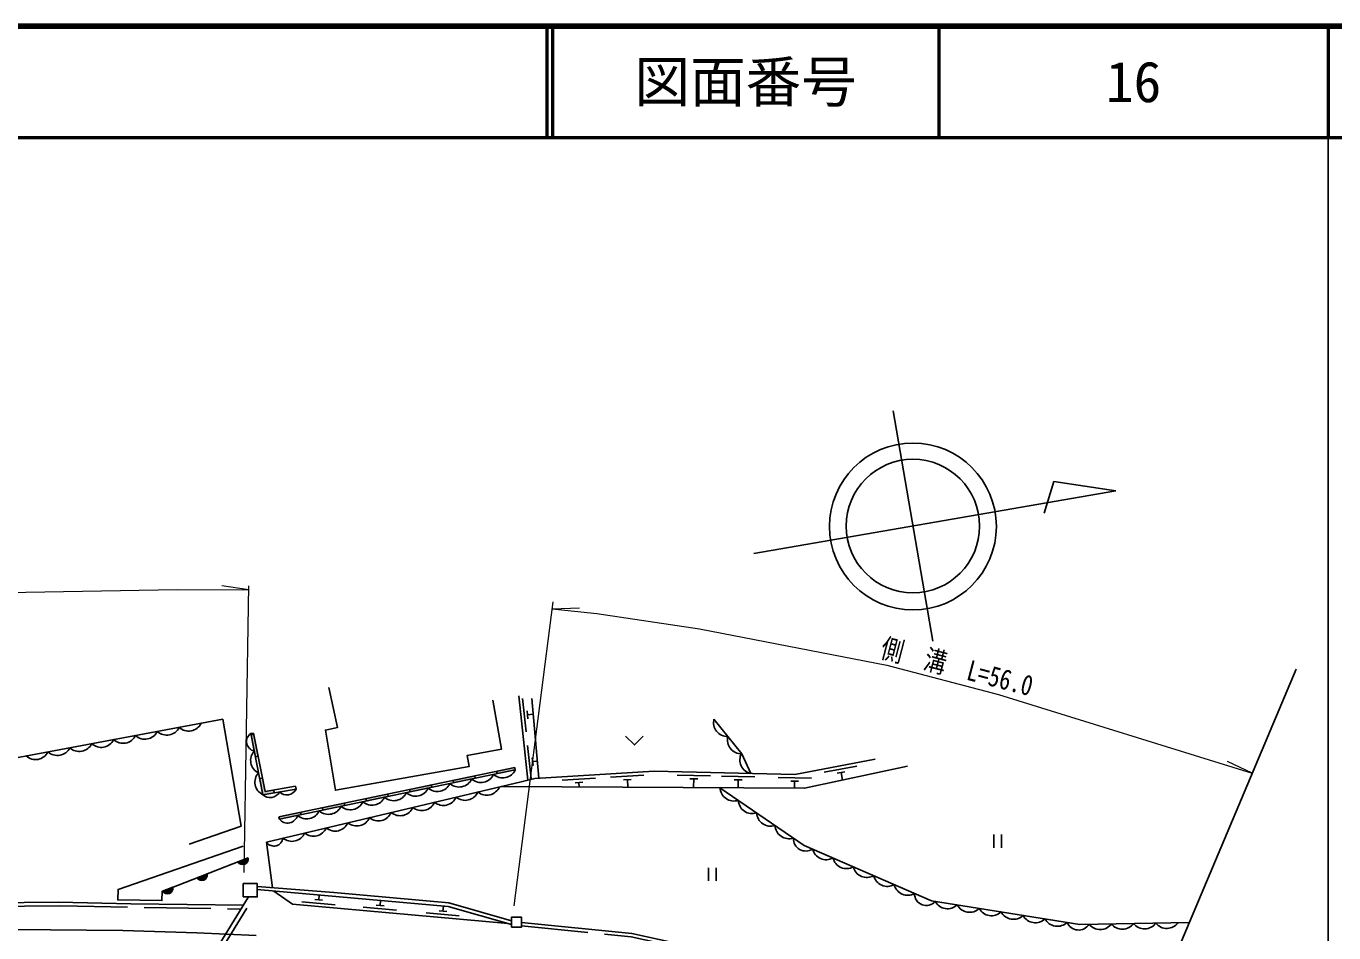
# Model space of a CAD drawing. Units: millimetres at full size, sheet at 1:1000; details may follow other scales. Extents: x 40000 to 680000, y 20000 to 380000.
# Drawn here: x 461938 to 579500, y 298488 to 380000 of the extents above; entities that cross this region are included whole.
import ezdxf
from ezdxf.enums import TextEntityAlignment as Align

# ---------------------------------------------------------------- set-up
doc = ezdxf.new("R2010")
doc.units = ezdxf.units.MM
doc.header["$LTSCALE"] = 1000
doc.linetypes.add('DASHED', pattern=[7.5, 6, -1.5])
for name, color, linetype, lineweight in [('M-BGD', 7, 'Continuous', 25), ('M-BMK-OTRS', 5, 'Continuous', 25), ('M-BMK-SRVR', 3, 'Continuous', 25), ('M-STR-HTXT', 7, 'Continuous', 13), ('M-TTL', 2, 'Continuous', 140), ('M-TTL-BAND', 7, 'Continuous', 25), ('M-TTL-LINE', 7, 'Continuous', 50)]:
    doc.layers.add(name, color=color, linetype=linetype, lineweight=lineweight)
doc.layers.add('M-TTL-TXT', color=7, linetype='Continuous')
doc.styles.add('ＭＳ ゴシック', font='')
doc.styles.get('ＭＳ ゴシック').set_extended_font_data('MS Gothic')

msp = doc.modelspace()

# ---------------------------------------------------------------- hatches: boundary and pattern name
at = {"layer": 'M-BGD'}
for points in [[(482542, 314313), (482800, 314364), (482413, 316326), (482155, 316275)], [(505912, 313136), (505868, 313348), (504233, 313006), (504277, 312794)], [(484236, 311075), (484193, 311334), (483421, 311207), (483186, 312401), (482928, 312351), (483212, 310906)], [(498404, 311566), (498360, 311778), (496402, 311369), (496446, 311156)], [(500317, 312187), (500362, 311975), (502319, 312385), (502275, 312597)], [(494489, 310747), (494444, 310959), (492487, 310550), (492531, 310338)], [(486658, 309110), (486614, 309322), (484656, 308913), (484701, 308700)], [(490574, 309928), (490529, 310141), (488571, 309731), (488616, 309519)], [(481899, 305219, -0.82183), (480975, 304861)], [(478222, 303792, -0.82183), (477299, 303434)], [(475130, 302592, -0.82183), (474206, 302234)]]:
    msp.add_hatch(color=256, dxfattribs=at).paths.add_polyline_path(points)

# ---------------------------------------------------------------- linework, layer by layer
for p, q in [((507051, 312218), (506220, 319803)), ((506550, 319548), (506877, 316566)), ((508025, 312385), (507408, 319547)), ((506973, 318438), (507050, 317742)), ((507011, 318090), (507529, 318147)), ((482130, 316403), (482388, 316453)), ((482155, 316275), (482413, 316326)), ((507011, 315342), (507338, 312360)), ((482542, 314313), (482800, 314364)), ((507434, 314231), (507511, 313536)), ((507472, 313884), (507892, 313929)), ((484656, 308913), (505868, 313348)), ((505912, 313136), (484701, 308700)), ((504233, 313006), (504277, 312794)), ((505912, 313136), (505868, 313348)), ((536618, 313483), (533671, 312921)), ((535545, 312973), (534857, 312842)), ((535201, 312907), (535332, 312221)), ((482928, 312351), (483186, 312401)), ((506435, 312072), (483556, 306655)), ((486209, 311401), (486166, 311660)), ((498360, 311778), (498404, 311566)), ((500317, 312187), (500362, 311975)), ((502275, 312597), (502319, 312385)), ((513115, 312393), (510120, 312212)), ((511985, 312024), (511286, 311982)), ((511636, 312003), (511660, 311606)), ((517469, 312657), (514474, 312475)), ((516339, 312288), (515640, 312245)), ((515990, 312267), (516031, 311582)), ((523470, 312597), (520471, 312665)), ((522314, 312323), (521614, 312339)), ((521964, 312331), (521946, 311550)), ((527459, 312506), (524460, 312574)), ((526302, 312232), (525603, 312248)), ((525952, 312240), (525936, 311528)), ((532530, 312390), (529531, 312458)), ((531373, 312116), (530673, 312132)), ((531023, 312124), (531009, 311500)), ((484236, 311075), (484193, 311334)), ((492487, 310550), (492531, 310338)), ((494444, 310959), (494489, 310747)), ((496402, 311369), (496446, 311156)), ((531875, 306353), (524313, 311537)), ((486614, 309322), (486658, 309110)), ((488571, 309731), (488616, 309519)), ((490529, 310141), (490574, 309928)), ((484701, 308700), (484656, 308913)), ((548933, 307318), (548933, 306144)), ((549633, 307318), (549633, 306144)), ((484098, 302550), (483556, 306655)), ((543322, 301369), (531875, 306353)), ((481899, 305219), (480975, 304861)), ((478222, 303792), (477299, 303434)), ((523276, 304338), (523276, 303164)), ((523976, 304338), (523976, 303164)), ((475130, 302592), (474206, 302234)), ((486722, 301282), (489710, 301015)), ((487894, 301478), (488592, 301416)), ((488243, 301447), (488282, 301883)), ((493419, 300985), (494117, 300923)), ((493768, 300954), (493807, 301388)), ((556659, 299246), (543322, 301369)), ((492247, 300789), (495235, 300522)), ((497887, 300285), (500875, 300019)), ((499059, 300482), (499757, 300420)), ((499408, 300451), (499447, 300883)), ((460849, 298780), (470619, 298699)), ((470619, 298699), (477295, 298497)), ((566508, 299422), (556659, 299246)), ((477295, 298497), (482602, 298237))]:
    msp.add_line(p, q, dxfattribs=at)
at = {"layer": 'M-BGD', "linetype": 'DASHED'}
for p, q in [((481916, 301718), (474208, 289169)), ((474724, 289203), (482378, 301718))]:
    msp.add_line(p, q, dxfattribs=at)
at = {"layer": 'M-BGD'}
for points in [[(489161, 320545), (489915, 316937), (488847, 316714), (489737, 311309), (501766, 313457), (501590, 314446), (504671, 314996), (503897, 319417)], [(479634, 317689), (453328, 312793), (450821, 301093)], [(479634, 317689), (481263, 308086), (476580, 306475)], [(527097, 312814), (526269, 314579), (523775, 317707)], [(486209, 311401), (483212, 310906), (482130, 316403)], [(486166, 311660), (483421, 311207), (482388, 316453)], [(515827, 316171), (516622, 315376), (517418, 316171)], [(506435, 312072), (507667, 312364), (518387, 313013), (531037, 312724), (538279, 314105)], [(504628, 311644), (531919, 311495), (541162, 313460)], [(481456, 306275), (470198, 302391), (470167, 301455), (474141, 301395), (474153, 302213), (481899, 305219)], [(482719, 302657), (489601, 302126), (499938, 301177), (505584, 299572)], [(482719, 302381), (499886, 300844), (505584, 299240)], [(484219, 302247), (485886, 301055), (505283, 299324)], [(452465, 301130), (464836, 301259), (471354, 301102), (481465, 300983)], [(506459, 299422), (516379, 298431), (531127, 295194), (540783, 293135), (554348, 289072), (561914, 288521)]]:
    msp.add_lwpolyline(points, dxfattribs=at)
for points in [[(481453, 301718), (482719, 301718), (482719, 302921), (481453, 302921)], [(505584, 298993), (506459, 298993), (506459, 299910), (505584, 299910)]]:
    msp.add_lwpolyline(points, close=True, dxfattribs=at)
at = {"layer": 'M-BGD', "linetype": 'DASHED'}
for points in [[(452465, 300824), (461797, 300872), (465048, 300909), (481241, 300620)], [(506459, 299109), (516330, 298123), (531061, 294889), (540706, 292833), (554291, 288764), (561786, 288217)]]:
    msp.add_lwpolyline(points, dxfattribs=at)
at = {"layer": 'M-BGD'}
for centre, radius, start, end in [((524985, 317392), 1250, 165.44537, 271.70558), ((472615, 317145), 1250, 227.41417, 333.67438), ((474581, 317511), 1250, 227.41417, 333.67438), ((476547, 317877), 1250, 227.41417, 333.67438), ((482631, 315685), 875, 124.86547, 257.39941), ((464750, 315682), 1250, 227.41417, 333.67438), ((466716, 316047), 1250, 227.41417, 333.67438), ((468682, 316413), 1250, 227.41417, 333.67438), ((470648, 316779), 1250, 227.41417, 333.67438), ((526232, 315829), 1250, 165.44537, 271.70558), ((462784, 315316), 1250, 227.41417, 333.67438), ((483369, 313994), 1250, 138.00233, 244.26254), ((527351, 314038), 1250, 151.99258, 258.25279), ((483755, 312032), 1250, 138.00233, 244.26254), ((502822, 313256), 1250, 228.68075, 334.94096), ((504780, 313665), 1250, 228.68075, 334.94096), ((498907, 312437), 1250, 228.68075, 334.94096), ((500864, 312847), 1250, 228.68075, 334.94096), ((503343, 312110), 1250, 230.19037, 336.45057), ((483869, 311590), 948, 226.1764, 332.57532), ((485367, 311838), 948, 226.1764, 332.57532), ((493034, 311209), 1250, 228.68075, 334.94096), ((494991, 311618), 1250, 228.68075, 334.94096), ((496949, 312028), 1250, 228.68075, 334.94096), ((499451, 311189), 1250, 230.19037, 336.45057), ((501397, 311650), 1250, 230.19037, 336.45057), ((525562, 311590), 1250, 182.44078, 288.70099), ((527211, 310459), 1250, 182.44078, 288.70099), ((487161, 309981), 1250, 228.68075, 334.94096), ((489118, 310390), 1250, 228.68075, 334.94096), ((491076, 310800), 1250, 228.68075, 334.94096), ((493612, 309806), 1250, 230.19037, 336.45057), ((495559, 310267), 1250, 230.19037, 336.45057), ((497505, 310728), 1250, 230.19037, 336.45057), ((528861, 309329), 1250, 182.44078, 288.70099), ((485432, 309283), 935, 218.52001, 345.1017), ((489720, 308885), 1250, 230.19037, 336.45057), ((491666, 309346), 1250, 230.19037, 336.45057), ((530511, 308198), 1250, 182.44078, 288.70099), ((484213, 307106), 821, 217.52544, 352.81376), ((485828, 307963), 1250, 230.19037, 336.45057), ((487774, 308424), 1250, 230.19037, 336.45057), ((532028, 306959), 1118, 177.16817, 303.03674), ((533854, 306310), 1250, 193.34204, 299.60224), ((481401, 305131), 505, 212.38271, 10.0409), ((535688, 305511), 1250, 193.34204, 299.60224), ((477725, 303704), 505, 212.38271, 10.0409), ((537521, 304713), 1250, 193.34204, 299.60224), ((539355, 303915), 1250, 193.34204, 299.60224), ((474632, 302504), 505, 212.38271, 10.0409), ((541189, 303116), 1250, 193.34204, 299.60224), ((542862, 302001), 1056, 178.44669, 319.48661), ((544770, 301898), 1250, 207.82433, 314.08454), ((546745, 301584), 1250, 207.82433, 314.08454), ((548720, 301269), 1250, 207.82433, 314.08454), ((550695, 300955), 1250, 207.82433, 314.08454), ((552670, 300640), 1250, 207.82433, 314.08454), ((554646, 300326), 1250, 207.82433, 314.08454), ((556552, 299869), 1127, 203.04392, 327.3328), ((558487, 300029), 1250, 217.89475, 324.15495), ((560487, 300065), 1250, 217.89475, 324.15495), ((562486, 300100), 1250, 217.89475, 324.15495), ((564486, 300136), 1250, 217.89475, 324.15495)]:
    msp.add_arc(centre, radius, start, end, dxfattribs=at)
at = {"layer": 'M-BMK-OTRS'}
msp.add_line((542108, 241523), (576108, 322204), dxfattribs=at)
at = {"layer": 'M-BMK-SRVR'}
for p, q in [((539869, 345409), (543439, 324714)), ((554314, 339078), (553443, 336206)), ((559914, 338211), (554314, 339078)), ((527365, 332597), (559914, 338211))]:
    msp.add_line(p, q, dxfattribs=at)
for centre, radius in [((541661, 335020), 7500), ((541654, 335061), 6000)]:
    msp.add_circle(centre, radius, dxfattribs=at)
at = {"layer": 'M-STR-HTXT'}
for p, q in [((481965, 329322), (479536, 329676)), ((481540, 303902), (481971, 329686)), ((505807, 300908), (509318, 328236)), ((509240, 327630), (511694, 327713)), ((572158, 312832), (569939, 313880))]:
    msp.add_line(p, q, dxfattribs=at)
for points in [[(427007, 328678), (460193, 329089), (475513, 329356), (481965, 329322)], [(509240, 327630), (513250, 327204), (522475, 325820), (539311, 322543), (549346, 319927), (572158, 312832)]]:
    msp.add_lwpolyline(points, dxfattribs=at)
at = {"layer": 'M-TTL'}
msp.add_line((680000, 380000), (40000, 380000), dxfattribs=at)
at = {"layer": 'M-TTL-BAND'}
msp.add_line((579000, 20000), (579000, 370000), dxfattribs=at)
at = {"layer": 'M-TTL-LINE'}
for p, q in [((508747, 380000), (508747, 370000)), ((509247, 380000), (509247, 370000)), ((543997, 380000), (543997, 370000)), ((579000, 380000), (579000, 370000)), ((40000, 370000), (680000, 370000))]:
    msp.add_line(p, q, dxfattribs=at)

# ---------------------------------------------------------------- texts
at = {"layer": 'M-STR-HTXT', "style": 'ＭＳ ゴシック', "width": 0.8}
msp.add_text('側\u3000溝\u3000L=56.0', height=1833, rotation=345.391, dxfattribs=at).set_placement((545256, 320993), align=Align.BOTTOM_CENTER)
at = {"layer": 'M-TTL-TXT', "style": 'ＭＳ ゴシック'}
for s, p in [('図面番号', (526622, 375000)), ('16', (561497, 375000))]:
    msp.add_text(s, height=3666, dxfattribs=at).set_placement(p, align=Align.MIDDLE_CENTER)

doc.saveas('drawing.dxf')
